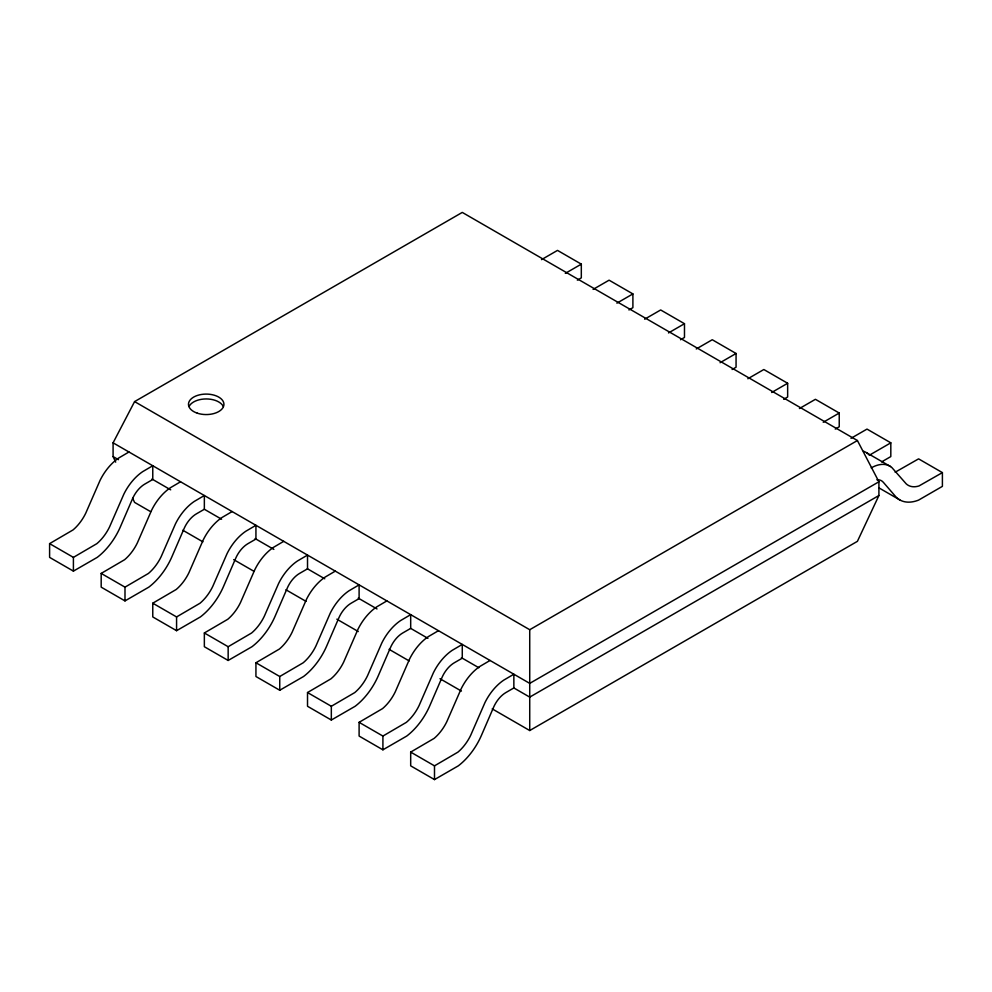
<?xml version="1.0" encoding="UTF-8"?>
<svg xmlns="http://www.w3.org/2000/svg" width="992" height="992" viewBox="0 0 992 992"><rect width="100%" height="100%" fill="white"/><g stroke="black" fill="none" stroke-linecap="round" stroke-linejoin="round"><path stroke-width="1.49" d="M115.692 462.136L113.088 456.58L113.088 442.829L134.59 401.599L462.272 212.412L857.41 440.535L878.912 481.777L878.912 495.516L857.41 541.334L529.728 730.534L492.218 708.871M128.96 451.992L118.842 457.932A37.808 21.824 -60 0 0 100.056 480.388L85.783 513.112A31.806 18.364 -60 0 1 73.036 529.926L49.6 543.628L49.6 557.38L73.408 571.119L97.216 557.38A48.658 28.086 -60 0 0 120.404 526.777L132.494 498.815A20.956 12.102 -60 0 1 144.832 484.071L152.768 479.483L152.768 465.744L142.65 471.671A37.808 21.824 -60 0 0 123.864 494.128L109.591 526.851A31.806 18.364 -60 0 1 96.844 543.666L73.408 557.38L49.6 543.628M541.508 259.631L557.504 250.393L581.312 264.145L581.312 277.884L577.344 280.178M180.544 481.777L170.426 487.717A37.808 21.824 -60 0 0 151.64 510.161L137.367 542.884A31.806 18.364 -60 0 1 124.62 559.699L101.184 573.413L101.184 587.152L124.992 600.904L148.8 587.152A48.658 28.086 -60 0 0 171.988 556.562L184.078 528.6A20.956 12.102 -60 0 1 196.416 513.844L204.352 509.268L204.352 495.516L194.234 501.456A37.808 21.824 -60 0 0 175.448 523.912L161.175 556.636A31.806 18.364 -60 0 1 148.428 573.45L124.992 587.152L101.184 573.413M565.316 273.37L581.312 264.145M593.092 289.404L609.088 280.178L632.896 293.917L632.896 307.669L628.928 309.963M232.128 511.562L222.01 517.489A37.808 21.824 -60 0 0 203.224 539.946L188.951 572.669A31.806 18.364 -60 0 1 176.204 589.484L152.768 603.198L152.768 616.937L176.576 630.689L200.384 616.937A48.658 28.086 -60 0 0 223.572 586.346L235.662 558.384A20.956 12.102 -60 0 1 248 543.628L255.936 539.053L255.936 525.301L245.818 531.241A37.808 21.824 -60 0 0 227.032 553.697L212.759 586.421A31.806 18.364 -60 0 1 200.012 603.235L176.576 616.937L152.768 603.198M616.9 303.155L632.896 293.917M644.676 319.188L660.672 309.963L684.48 323.702L684.48 337.454L680.512 339.735M283.712 541.334L273.594 547.274A37.808 21.824 -60 0 0 254.808 569.73L240.535 602.454A31.806 18.364 -60 0 1 227.788 619.268L204.352 632.97L204.352 646.722L228.16 660.461L251.968 646.722A48.658 28.086 -60 0 0 275.156 616.119L287.246 588.157A20.956 12.102 -60 0 1 299.584 573.413L307.52 568.825L307.52 555.086L297.402 561.026A37.808 21.824 -60 0 0 278.616 583.47L264.343 616.193A31.806 18.364 -60 0 1 251.596 633.008L228.16 646.722L204.352 632.97M668.484 332.94L684.48 323.702M696.26 348.973L712.256 339.735L736.064 353.487L736.064 367.226L732.096 369.52M335.296 571.119L325.178 577.059A37.808 21.824 -60 0 0 306.392 599.515L292.119 632.239A31.806 18.364 -60 0 1 279.372 649.053L255.936 662.755L255.936 676.507L279.744 690.246L303.552 676.507A48.658 28.086 -60 0 0 326.74 645.904L338.83 617.942A20.956 12.102 -60 0 1 351.168 603.198L359.104 598.61L359.104 584.871L348.986 590.798A37.808 21.824 -60 0 0 330.2 613.254L315.927 645.978A31.806 18.364 -60 0 1 303.18 662.792L279.744 676.507L255.936 662.755M720.068 362.712L736.064 353.487M747.844 378.758L763.84 369.52L787.648 383.272L787.648 397.011L783.68 399.305M386.88 600.904L376.762 606.844A37.808 21.824 -60 0 0 357.976 629.288L343.703 662.011A31.806 18.364 -60 0 1 330.956 678.826L307.52 692.54L307.52 706.279L331.328 720.031L355.136 706.279A48.658 28.086 -60 0 0 378.324 675.688L390.414 647.726A20.956 12.102 -60 0 1 402.752 632.97L410.688 628.395L410.688 614.643L400.57 620.583A37.808 21.824 -60 0 0 381.784 643.039L367.511 675.763A31.806 18.364 -60 0 1 354.764 692.577L331.328 706.279L307.52 692.54M771.652 392.497L787.648 383.272M799.428 408.53L815.424 399.305L839.232 413.044L839.232 426.796L835.264 429.09M438.464 630.689L428.346 636.616A37.808 21.824 -60 0 0 409.56 659.072L395.287 691.796A31.806 18.364 -60 0 1 382.54 708.61L359.104 722.325L359.104 736.064L382.912 749.816L406.72 736.064A48.658 28.086 -60 0 0 429.908 705.473L441.998 677.511A20.956 12.102 -60 0 1 454.336 662.755L462.272 658.18L462.272 644.428L452.154 650.368A37.808 21.824 -60 0 0 433.368 672.824L419.095 705.548A31.806 18.364 -60 0 1 406.348 722.362L382.912 736.064L359.104 722.325M823.236 422.282L839.232 413.044M851.012 438.315L867.008 429.09L890.816 442.829L890.816 456.58L881.553 461.925M134.59 401.599L529.728 629.722L857.41 440.535M490.048 660.461L479.93 666.401A37.808 21.824 -60 0 0 461.144 688.857L446.871 721.581A31.806 18.364 -60 0 1 434.124 738.395L410.688 752.097L410.688 765.849L434.496 779.588L458.304 765.849A48.658 28.086 -60 0 0 481.492 735.246L493.582 707.284A20.956 12.102 -60 0 1 505.92 692.54L513.856 687.952L513.856 674.213L503.738 680.152A37.808 21.824 -60 0 0 484.952 702.596L470.679 735.32A31.806 18.364 -60 0 1 457.932 752.134L434.496 765.849L410.688 752.097M869.5 455.142L890.816 442.829M878.912 481.777L529.728 683.376L113.088 442.829M878.912 495.516L529.728 697.116L513.658 687.84M876.878 479.781A20.956 12.102 -60 0 1 883.314 482.286L895.404 496.285A48.658 28.086 -60 0 0 918.592 500.104L942.4 486.353L942.4 472.614L918.964 485.968A31.806 18.364 -60 0 1 906.217 483.86L891.944 467.629A37.808 21.824 -60 0 0 873.158 466.86L871.224 467.889M895.156 472.217L918.592 458.862L942.4 472.614M866.698 452.798L890.506 466.538M878.751 487.766L899.918 499.98M113.088 456.58L118.445 459.668M151.937 479.012L170.698 489.837M204.191 509.169L221.6 519.225M255.093 538.557L273.854 549.394M307.346 568.726L324.756 578.782M358.248 598.114L377.01 608.952M410.502 628.283L427.912 638.34M461.404 657.671L478.826 667.728M150.66 511.674L134.59 502.398L132.63 498.232M182.801 530.236L202.901 541.83M233.703 559.624L253.803 571.218M285.944 589.781L306.032 601.375M336.846 619.169L358.273 631.544M389.087 649.326L409.175 660.932M439.989 678.714L461.416 691.089M869.277 455.043L868.136 453.89A37.808 21.824 -60 0 0 863.462 451.261M529.728 629.722L529.728 730.534M434.496 765.849L434.496 779.588M382.912 736.064L382.912 749.816M331.328 706.279L331.328 720.031M279.744 676.507L279.744 690.246M228.16 646.722L228.16 660.461M176.576 616.937L176.576 630.689M124.992 587.152L124.992 600.904M73.408 557.38L73.408 571.119M189.063 406.534A17.732 10.242 0 0 1 206.2 398.945A17.732 10.242 0 0 1 223.324 406.534M197.334 413.193A17.732 10.242 0 0 0 223.932 404.327A17.732 10.242 0 0 0 197.334 395.461A17.732 10.242 0 0 0 197.334 413.193"/></g></svg>
